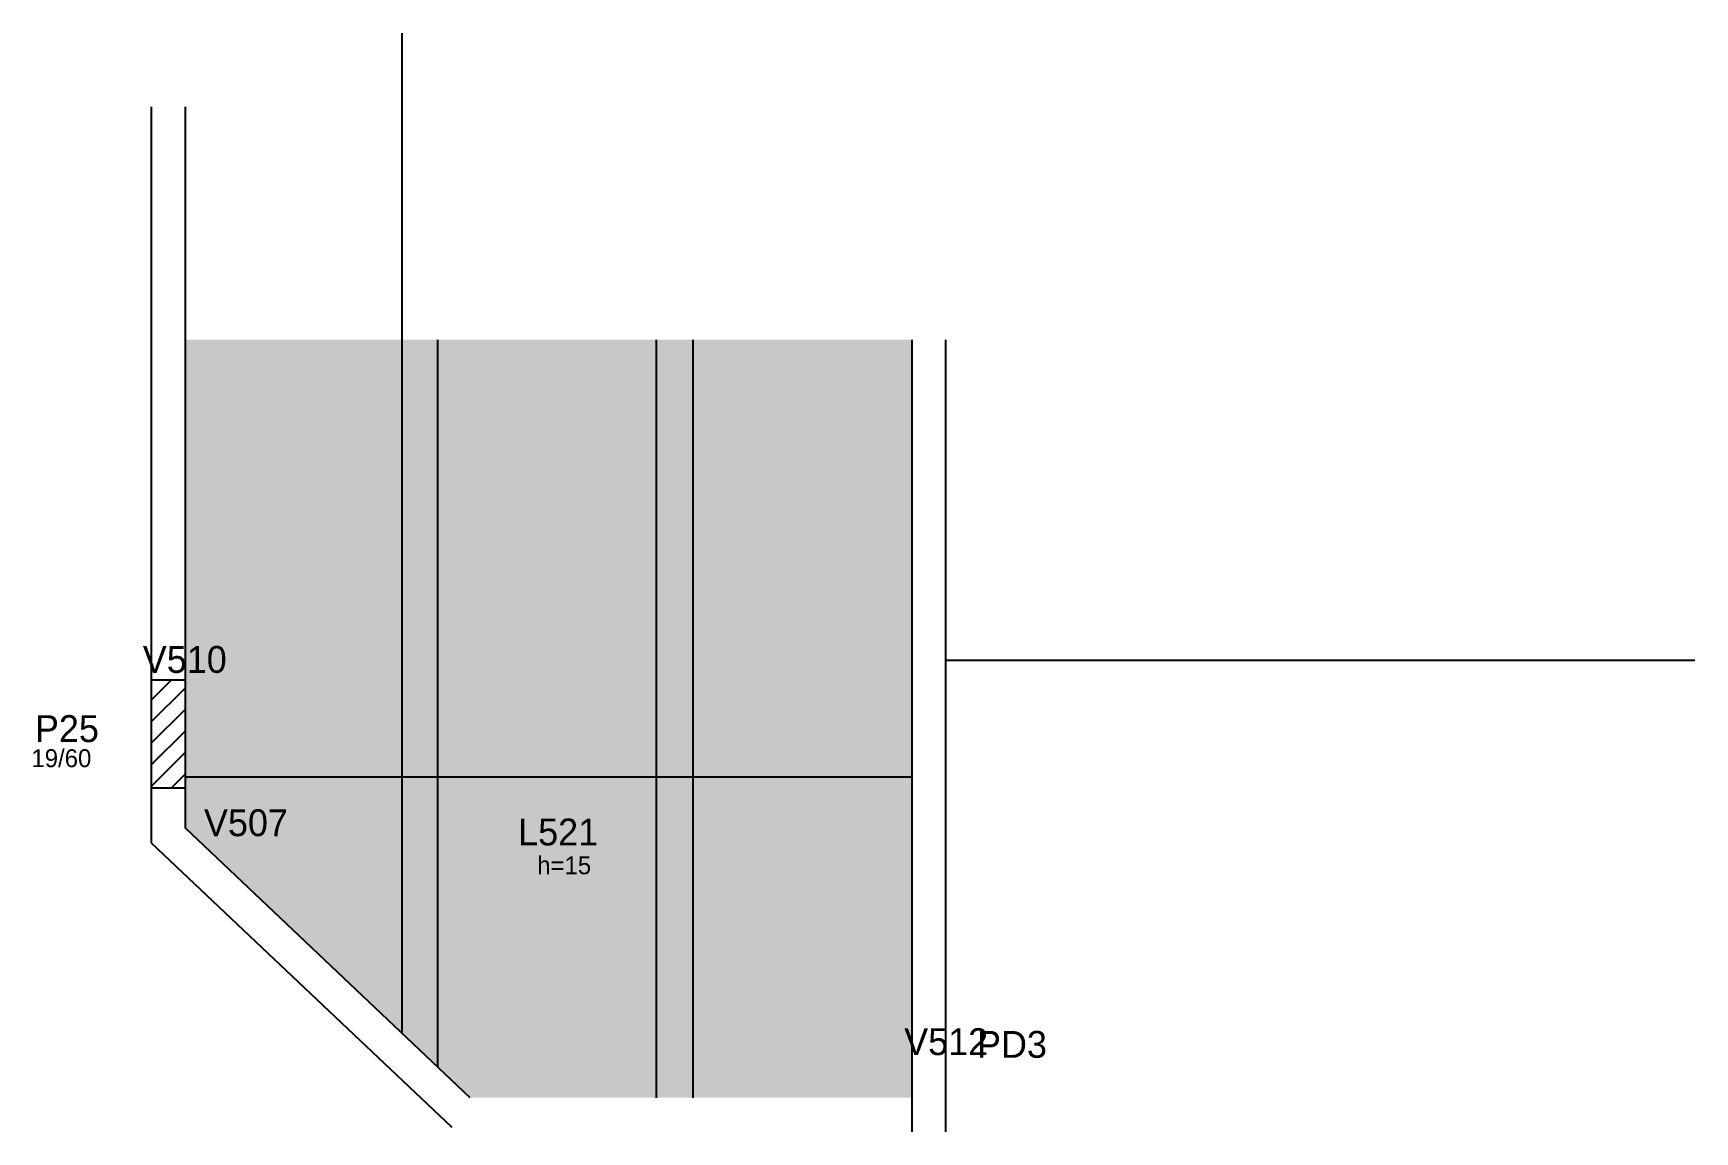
# Model space of a CAD drawing. Header units: metres. Extents: x 3542 to 4470, y 2555 to 3168.
import ezdxf

# ---------------------------------------------------------------- set-up
doc = ezdxf.new("R2010")
doc.units = ezdxf.units.M
for name, color, linetype in [('3', 7, 'Continuous'), ('4', 7, 'Continuous'), ('7', 7, 'Continuous'), ('Hachura', 7, 'Continuous'), ('Painéis', 7, 'Continuous'), ('REAPROVEITAMENTO', 7, 'Continuous')]:
    doc.layers.add(name, color=color, linetype=linetype)

msp = doc.modelspace()

# ---------------------------------------------------------------- hatches: boundary and pattern name
at = {"layer": 'Hachura'}
h = msp.add_hatch(color=7, dxfattribs=at)
h.dxf.hatch_style = 1
h.paths.add_polyline_path([(3748.22, 2609.88), (3768.22, 2590.95), (3768.22, 2590.95), (3768.22, 2996.94), (3768.22, 2996.94), (3748.22, 2996.94), (3748.22, 2996.94), (3748.22, 2609.88)])
h = msp.add_hatch(color=7, dxfattribs=at)
h.dxf.hatch_style = 1
h.paths.add_polyline_path([(3890.22, 2573.94), (3910.72, 2573.94), (3910.72, 2573.94), (3910.72, 2996.94), (3910.72, 2996.94), (3890.22, 2996.94), (3890.22, 2996.94), (3890.22, 2573.94)])
at = {"layer": 'REAPROVEITAMENTO'}
h = msp.add_hatch(color=7, dxfattribs=at)
h.dxf.hatch_style = 1
h.paths.add_polyline_path([(3627.22, 2996.94), (3627.22, 2724.41), (3627.22, 2724.41), (3748.22, 2609.88), (3748.22, 2609.88), (3768.22, 2609.88), (3768.22, 2609.88), (3768.22, 2996.94), (3768.22, 2996.94), (3627.22, 2996.94)])
h = msp.add_hatch(color=7, dxfattribs=at)
h.dxf.hatch_style = 1
h.paths.add_polyline_path([(3768.23, 2590.94), (3786.18, 2573.94), (3786.18, 2573.94), (3890.23, 2573.94), (3890.23, 2573.94), (3890.23, 2996.94), (3890.23, 2996.94), (3768.23, 2996.94), (3768.23, 2996.94), (3768.23, 2590.94)])
h = msp.add_hatch(color=7, dxfattribs=at)
h.dxf.hatch_style = 1
h.paths.add_polyline_path([(4032.73, 2573.94), (3890.22, 2573.94), (3890.22, 2573.94), (3890.22, 2996.94), (3890.22, 2996.94), (4032.73, 2996.94), (4032.73, 2996.94), (4032.73, 2573.94)])

# ---------------------------------------------------------------- linework, layer by layer
at = {"layer": '3', "color": 7, "lineweight": 25}
for p, q in [((3608.22, 2795.77), (3619.39, 2806.94)), ((3608.22, 2783.75), (3627.22, 2802.75)), ((3608.22, 2771.73), (3627.22, 2790.73)), ((3608.22, 2759.71), (3627.22, 2778.71)), ((3608.22, 2747.68), (3627.22, 2766.68)), ((3619.5, 2746.94), (3627.22, 2754.66))]:
    msp.add_line(p, q, dxfattribs=at)
for points in [[(3608.22, 3126.94), (3608.22, 2806.94)], [(3627.22, 2806.94), (3627.22, 3126.94)], [(4032.72, 2996.94), (4032.72, 2554.94)], [(4051.72, 2554.94), (4051.72, 2996.94)], [(3608.22, 2746.94), (3608.22, 2716.23)], [(3627.22, 2724.41), (3627.22, 2746.94)], [(3786.18, 2573.94), (3627.22, 2724.41)], [(3608.22, 2716.23), (3775.87, 2557.54)]]:
    msp.add_lwpolyline(points, dxfattribs=at)
at = {"layer": '7', "color": 7, "lineweight": 25}
msp.add_lwpolyline([(3608.22, 2746.94), (3627.22, 2746.94), (3627.22, 2806.94), (3608.22, 2806.94), (3608.22, 2746.94)], dxfattribs=at)
at = {"layer": 'Painéis', "color": 7, "lineweight": 25}
for p, q in [((3748.22, 2609.88), (3748.22, 3167.94)), ((3768.22, 2590.95), (3768.22, 2996.94)), ((3890.22, 2573.94), (3890.22, 2996.94)), ((3910.72, 2573.94), (3910.72, 2996.94)), ((4469.63, 2817.94), (4051.63, 2817.94)), ((3627.22, 2752.94), (4032.72, 2752.94))]:
    msp.add_line(p, q, dxfattribs=at)

# ---------------------------------------------------------------- texts
at = {"layer": '3', "color": 7, "lineweight": 25}
for s, p in [('19/60', (3541.3, 2758.4)), ('h=15', (3823.58, 2698.65))]:
    msp.add_text(s, height=10, dxfattribs=at).set_placement(p)
at = {"layer": '4', "color": 7, "lineweight": 25}
for s, p in [('V510', (3603.48, 2811.01)), ('P25', (3543.29, 2772.4)), ('V507', (3637.63, 2719.89)), ('L521', (3812.97, 2714.72)), ('V512', (4028.42, 2597.72)), ('PD3', (4069.04, 2596.21))]:
    msp.add_text(s, height=15, dxfattribs=at).set_placement(p)

doc.saveas('drawing.dxf')
